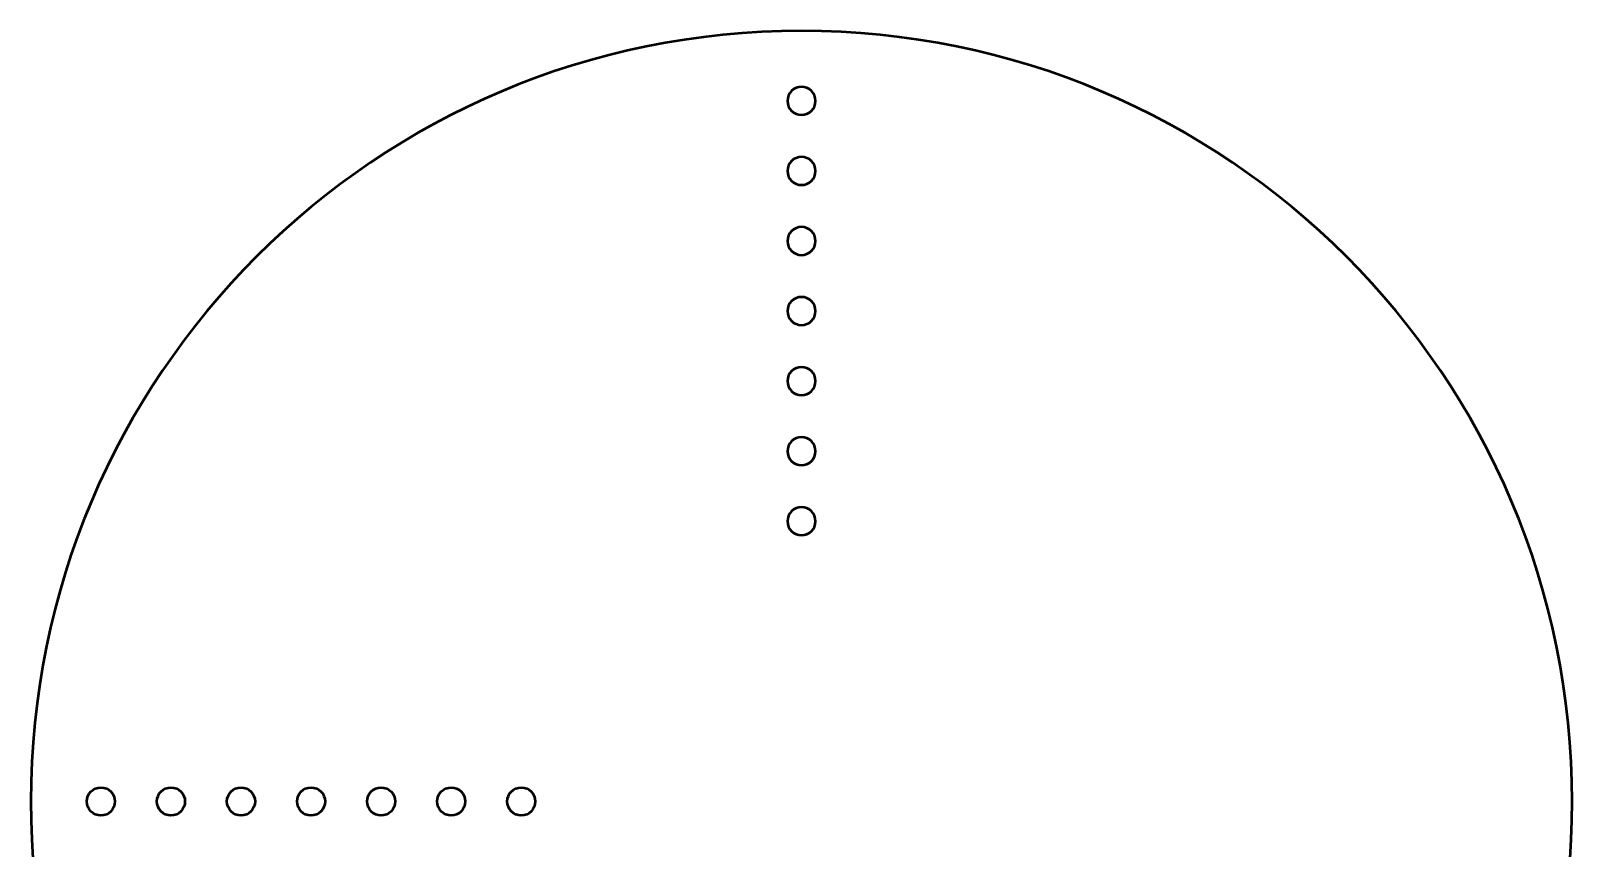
# Model space of a CAD drawing. Header units: centimetres. Extents: x -16.5 to 16.5, y -17.5 to 17.5.
# Drawn here: x -16.5 to 16.5, y 0 to 17.5 of the extents above; entities that cross this region are included whole.
import ezdxf

# ---------------------------------------------------------------- set-up
doc = ezdxf.new("R2010")
doc.units = ezdxf.units.CM
doc.header["$MEASUREMENT"] = 0
doc.layers.add('Layer 1', color=7, linetype='Continuous')

msp = doc.modelspace()

# ---------------------------------------------------------------- linework, layer by layer
at = {"layer": 'Layer 1', "lineweight": 53}
for centre in [(-15, 1), (-13.5, 1), (-12, 1), (-10.5, 1), (-9, 1), (-7.5, 1), (-6, 1)]:
    msp.add_ellipse(centre, major_axis=(0, 0.3), ratio=1, dxfattribs=at)
for points, knots in [([(0, 17.5), (9.11268, 17.5), (16.5, 10.11268), (16.5, 1), (16.5, 1), (16.5, -3.37268), (14.79835, -7.34742), (12.02203, -10.3), (12.02203, -10.3), (12.02203, -10.3), (12.2, -10.3), (12.2, -10.3), (12.2, -10.3), (12.47614, -10.3), (12.7, -10.52386), (12.7, -10.8), (12.7, -10.8), (12.7, -10.8), (12.7, -12.45104), (12.7, -12.45104), (12.7, -12.45104), (11.01061, -14.04667), (9.02094, -15.32755), (6.82455, -16.2), (6.82455, -16.2), (6.82455, -16.2), (6.81233, -16.2), (6.81233, -16.2), (6.81233, -16.2), (4.65126, -17.0559), (2.34049, -17.5), (0, -17.5), (0, -17.5), (-2.34049, -17.5), (-4.65126, -17.0559), (-6.81229, -16.2), (-6.81229, -16.2), (-6.81229, -16.2), (-6.82455, -16.2), (-6.82455, -16.2), (-6.82455, -16.2), (-9.02094, -15.32755), (-11.01061, -14.04667), (-12.7, -12.45104), (-12.7, -12.45104), (-12.7, -12.45104), (-12.7, -10.8), (-12.7, -10.8), (-12.7, -10.8), (-12.7, -10.52386), (-12.47614, -10.3), (-12.2, -10.3), (-12.2, -10.3), (-12.2, -10.3), (-12.02203, -10.3), (-12.02203, -10.3), (-12.02203, -10.3), (-14.79835, -7.34742), (-16.5, -3.37268), (-16.5, 1), (-16.5, 1), (-16.5, 10.11268), (-9.11268, 17.5), (0, 17.5)], [0, 0, 0, 0, 0.05882353, 0.05882353, 0.05882353, 0.05882353, 0.11764706, 0.11764706, 0.11764706, 0.11764706, 0.17647059, 0.17647059, 0.17647059, 0.17647059, 0.23529412, 0.23529412, 0.23529412, 0.23529412, 0.29411765, 0.29411765, 0.29411765, 0.29411765, 0.35294118, 0.35294118, 0.35294118, 0.35294118, 0.41176471, 0.41176471, 0.41176471, 0.41176471, 0.47058824, 0.47058824, 0.47058824, 0.47058824, 0.52941176, 0.52941176, 0.52941176, 0.52941176, 0.58823529, 0.58823529, 0.58823529, 0.58823529, 0.64705882, 0.64705882, 0.64705882, 0.64705882, 0.70588235, 0.70588235, 0.70588235, 0.70588235, 0.76470588, 0.76470588, 0.76470588, 0.76470588, 0.82352941, 0.82352941, 0.82352941, 0.82352941, 0.88235294, 0.88235294, 0.88235294, 0.88235294, 1, 1, 1, 1]), ([(-0.3, 16), (-0.3, 16.16569), (-0.16569, 16.3), (0, 16.3), (0, 16.3), (0.16569, 16.3), (0.3, 16.16569), (0.3, 16), (0.3, 16), (0.3, 15.83431), (0.16569, 15.7), (0, 15.7), (0, 15.7), (-0.16569, 15.7), (-0.3, 15.83431), (-0.3, 16)], [0, 0, 0, 0, 0.2, 0.2, 0.2, 0.2, 0.4, 0.4, 0.4, 0.4, 0.6, 0.6, 0.6, 0.6, 1, 1, 1, 1]), ([(-0.3, 14.5), (-0.3, 14.66569), (-0.16569, 14.8), (0, 14.8), (0, 14.8), (0.16569, 14.8), (0.3, 14.66569), (0.3, 14.5), (0.3, 14.5), (0.3, 14.33431), (0.16569, 14.2), (0, 14.2), (0, 14.2), (-0.16569, 14.2), (-0.3, 14.33431), (-0.3, 14.5)], [0, 0, 0, 0, 0.2, 0.2, 0.2, 0.2, 0.4, 0.4, 0.4, 0.4, 0.6, 0.6, 0.6, 0.6, 1, 1, 1, 1]), ([(-0.3, 13), (-0.3, 13.16569), (-0.16569, 13.3), (0, 13.3), (0, 13.3), (0.16569, 13.3), (0.3, 13.16569), (0.3, 13), (0.3, 13), (0.3, 12.83431), (0.16569, 12.7), (0, 12.7), (0, 12.7), (-0.16569, 12.7), (-0.3, 12.83431), (-0.3, 13)], [0, 0, 0, 0, 0.2, 0.2, 0.2, 0.2, 0.4, 0.4, 0.4, 0.4, 0.6, 0.6, 0.6, 0.6, 1, 1, 1, 1]), ([(-0.3, 11.5), (-0.3, 11.66569), (-0.16569, 11.8), (0, 11.8), (0, 11.8), (0.16569, 11.8), (0.3, 11.66569), (0.3, 11.5), (0.3, 11.5), (0.3, 11.33431), (0.16569, 11.2), (0, 11.2), (0, 11.2), (-0.16569, 11.2), (-0.3, 11.33431), (-0.3, 11.5)], [0, 0, 0, 0, 0.2, 0.2, 0.2, 0.2, 0.4, 0.4, 0.4, 0.4, 0.6, 0.6, 0.6, 0.6, 1, 1, 1, 1]), ([(-0.3, 10), (-0.3, 10.16569), (-0.16569, 10.3), (0, 10.3), (0, 10.3), (0.16569, 10.3), (0.3, 10.16569), (0.3, 10), (0.3, 10), (0.3, 9.83431), (0.16569, 9.7), (0, 9.7), (0, 9.7), (-0.16569, 9.7), (-0.3, 9.83431), (-0.3, 10)], [0, 0, 0, 0, 0.2, 0.2, 0.2, 0.2, 0.4, 0.4, 0.4, 0.4, 0.6, 0.6, 0.6, 0.6, 1, 1, 1, 1]), ([(-0.3, 8.5), (-0.3, 8.66569), (-0.16569, 8.8), (0, 8.8), (0, 8.8), (0.16569, 8.8), (0.3, 8.66569), (0.3, 8.5), (0.3, 8.5), (0.3, 8.33431), (0.16569, 8.2), (0, 8.2), (0, 8.2), (-0.16569, 8.2), (-0.3, 8.33431), (-0.3, 8.5)], [0, 0, 0, 0, 0.2, 0.2, 0.2, 0.2, 0.4, 0.4, 0.4, 0.4, 0.6, 0.6, 0.6, 0.6, 1, 1, 1, 1]), ([(-0.3, 7), (-0.3, 7.16569), (-0.16569, 7.3), (0, 7.3), (0, 7.3), (0.16569, 7.3), (0.3, 7.16569), (0.3, 7), (0.3, 7), (0.3, 6.83431), (0.16569, 6.7), (0, 6.7), (0, 6.7), (-0.16569, 6.7), (-0.3, 6.83431), (-0.3, 7)], [0, 0, 0, 0, 0.2, 0.2, 0.2, 0.2, 0.4, 0.4, 0.4, 0.4, 0.6, 0.6, 0.6, 0.6, 1, 1, 1, 1])]:
    msp.add_open_spline(points, degree=3, knots=knots, dxfattribs=at)

doc.saveas('drawing.dxf')
